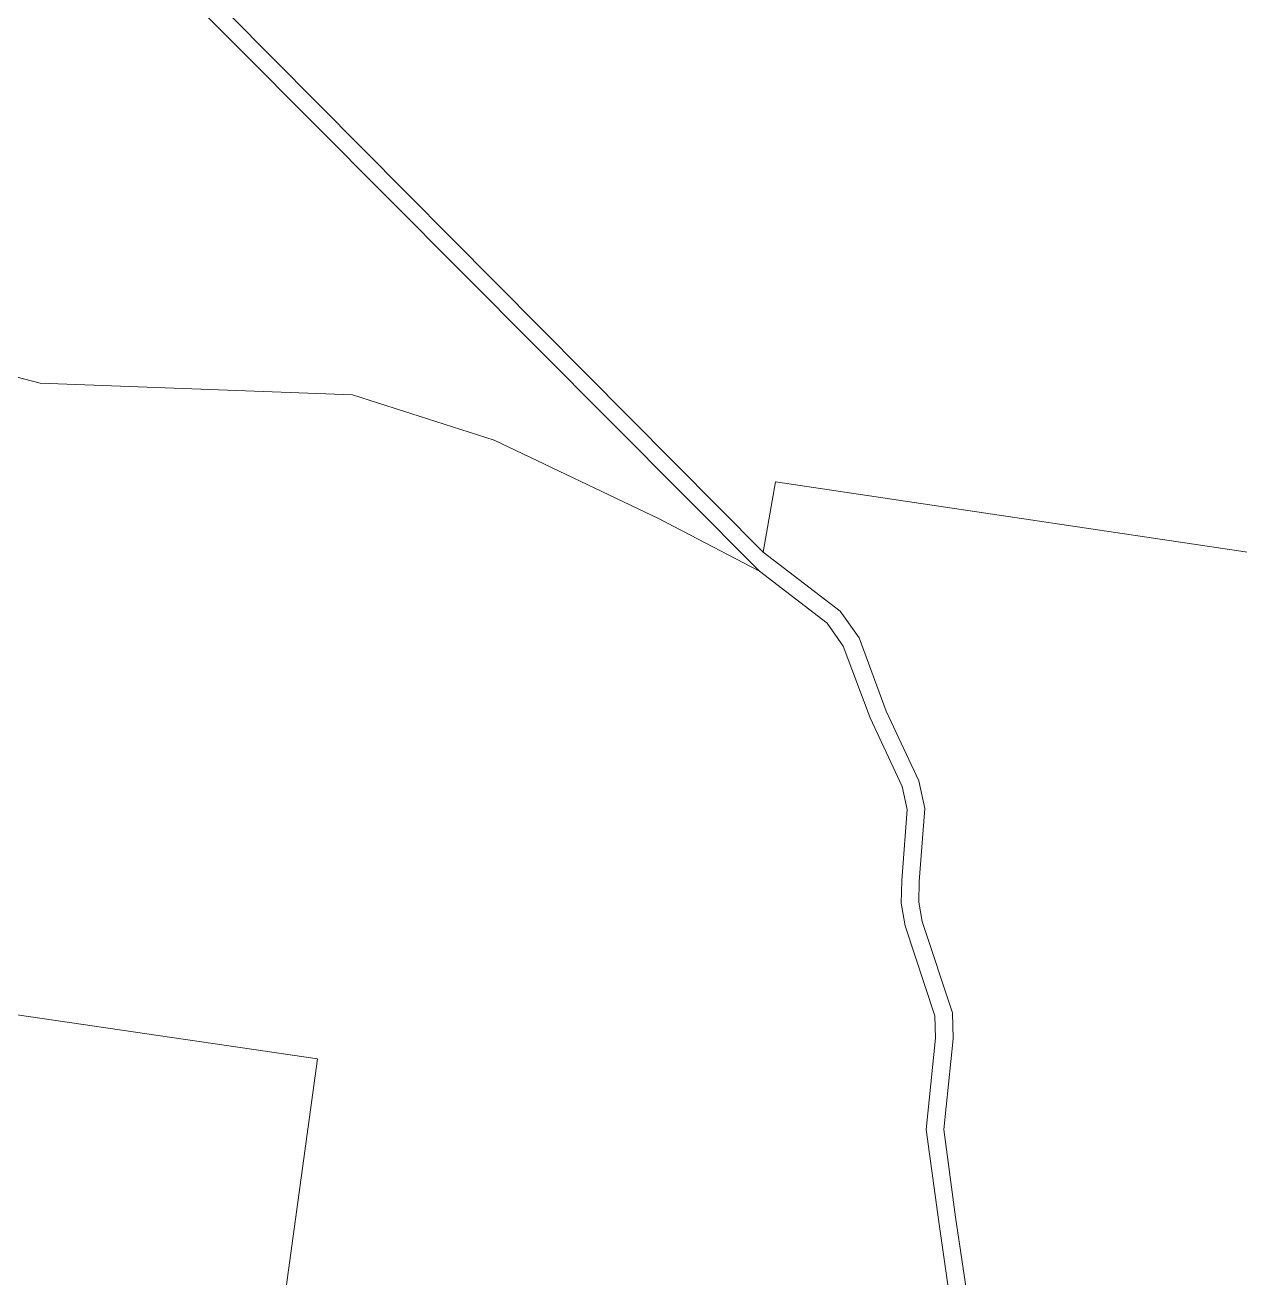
# Model space of a CAD drawing. Header units: metres. Extents: x 253555 to 263174, y 6188199 to 6193202.
# Drawn here: x 255777 to 257170, y 6190089 to 6191527 of the extents above; entities that cross this region are included whole.
import ezdxf

# ---------------------------------------------------------------- set-up
doc = ezdxf.new("R2010")
doc.units = ezdxf.units.M
doc.layers.add('Cadastre Land Parcels_SP_EXT', color=9, linetype='Continuous', lineweight=5)
doc.layers.add('Cadastre Roads_SP_EXT', color=9, linetype='Continuous', lineweight=5)

msp = doc.modelspace()

# ---------------------------------------------------------------- linework, layer by layer
at = {"layer": 'Cadastre Land Parcels_SP_EXT', "linetype": 'Continuous'}
for points in [[(256836.5, 6190073.3), (256824.4, 6190156.1), (256810.4, 6190259.4), (256821.2, 6190364.4), (256820.5, 6190389.8), (256786.2, 6190493.2), (256781.8, 6190519.1), (256782.5, 6190545.1), (256788.7, 6190626.7), (256782.9, 6190653.1), (256746.1, 6190731.7), (256715.4, 6190814.1), (256697, 6190840.3), (256619.2, 6190900), (256504, 6190960), (256314.9, 6191050.6), (256152.2, 6191102.4), (255793.9, 6191115.8), (255542.5, 6191181.4)], [(257638.2, 6190853.5), (256637.7, 6191002.7), (256637.7, 6191002.7), (256623.3, 6190922), (256711.7, 6190854.4), (256733.4, 6190823.6), (256764.7, 6190739.5), (256802.2, 6190659.6), (256809, 6190628), (256802.5, 6190544.1), (256802, 6190520.5), (256805.9, 6190498.1), (256840.6, 6190393.3), (256841.3, 6190363.7), (256830.7, 6190259.7), (256844.2, 6190159), (256856.3, 6190076.9)], [(255480, 6190433.1), (256112.3, 6190340.6), (256070.7, 6190039.6)]]:
    msp.add_lwpolyline(points, dxfattribs=at)
msp.add_lwpolyline([(256112.3, 6190340.6), (255480, 6190433.1), (255422.6, 6190031.5), (255415.4, 6189981.7), (255417.7, 6189981.6), (255477.1, 6189983), (255546, 6189974.6), (255657, 6190005.3), (255768.2, 6189945), (255785.9, 6189935.4), (255838.6, 6189966), (255897.2, 6190037.9), (256070.7, 6190039.6), (256112.3, 6190340.6)], close=True, dxfattribs=at)
at = {"layer": 'Cadastre Roads_SP_EXT', "linetype": 'Continuous'}
for points in [[(256856.3, 6190076.9), (256844.2, 6190159), (256830.7, 6190259.7), (256841.3, 6190363.7), (256840.6, 6190393.3), (256805.9, 6190498.1), (256802, 6190520.5), (256802.5, 6190544.1), (256809, 6190628), (256802.2, 6190659.6), (256764.7, 6190739.5), (256733.4, 6190823.6), (256711.7, 6190854.4), (256623.3, 6190922), (255856.8, 6191694.8)], [(255850.9, 6191672.3), (256619.2, 6190900), (256697, 6190840.3), (256715.4, 6190814.1), (256746.1, 6190731.7), (256782.9, 6190653.1), (256788.7, 6190626.7), (256782.5, 6190545.1), (256781.8, 6190519.1), (256786.2, 6190493.2), (256820.5, 6190389.8), (256821.2, 6190364.4), (256810.4, 6190259.4), (256824.4, 6190156.1), (256836.5, 6190073.3)]]:
    msp.add_lwpolyline(points, dxfattribs=at)

doc.saveas('drawing.dxf')
